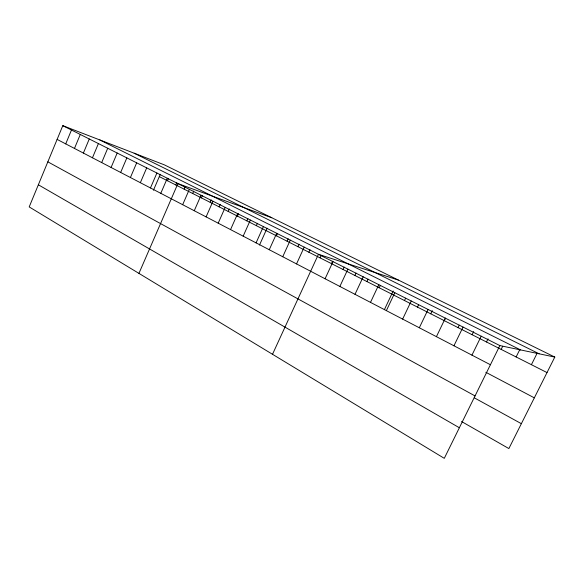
<?xml version="1.0" encoding="UTF-8"?>
<svg xmlns="http://www.w3.org/2000/svg" width="584" height="584" viewBox="0 0 584 584"><rect width="100%" height="100%" fill="white"/><g stroke="black" fill="none" stroke-linecap="round" stroke-linejoin="round"><path stroke-width="0.88" d="M554.8 357.079L164.374 164.863L62.802 125.662L29.2 206.918L444.285 458.338L499.86 345.589L554.8 357.079L508.868 448.57L461.55 421.517M65.722 143.883L71.474 130.02M74.475 148.431L80.293 134.466M83.381 153.066L89.272 138.985M92.454 157.782L98.411 143.584M101.689 162.586L107.719 148.263M111.084 167.469L117.194 153.03M120.662 172.455L126.852 157.892M130.415 177.521L136.678 162.834M140.35 182.69L146.694 167.878M150.475 187.953L156.906 173.01M153.446 190.231L160.323 174.273M160.79 193.319L167.301 178.244M167.469 180.748L168.491 178.383M175.755 184.931L176.791 182.551M138.941 273.385L177.908 183.58L271.794 217.744M184.164 189.187L185.208 186.785M182.668 204.699L189.362 189.347M192.698 193.501L193.757 191.085M194.26 210.729L201.057 195.231M201.371 197.881L202.436 195.443M210.174 202.334L211.255 199.881M206.101 216.89L212.992 201.239M219.117 206.853L220.212 204.378M218.197 223.176L225.19 207.378M228.205 211.444L229.308 208.955M230.549 229.6L237.644 213.642M237.433 216.109L238.476 213.759M246.813 220.847L247.871 218.482M243.17 236.162L250.375 220.051M256.339 225.665L257.413 223.278M256.077 242.878L263.384 226.599M259.508 245.046L267.107 228.161M269.261 249.733L276.692 233.293M276.458 235.834L277.553 233.41M287.072 241.199L288.182 238.754M282.744 256.748L290.292 240.133M297.877 246.66L299.001 244.2M296.541 263.917L304.206 247.134M308.87 252.215L310.009 249.733M272.509 354.291L318.441 254.303L398.376 280.064M320.068 257.873L321.149 255.522M331.464 263.632L332.566 261.26M325.084 278.765L333.004 261.632M343.078 269.501L344.188 267.107M339.866 286.452L347.911 269.129M354.904 275.48L356.028 273.064M354.999 294.321L363.182 276.816M366.949 281.568L368.088 279.137M370.497 302.381L378.819 284.685M379.228 287.773L380.381 285.32M384.389 309.644L393.214 290.978M386.367 310.637L394.835 292.745M404.493 300.541L405.61 298.183M402.639 319.098L411.253 301.008M417.494 307.111L418.626 304.731M419.312 327.77L428.087 309.476M430.751 313.812L432.284 310.615M436.416 336.661L445.344 318.163M444.271 320.645L445.439 318.229M458.068 327.617L459.25 325.178M453.951 345.786L463.046 327.069M472.135 334.734L473.661 331.617M471.945 355.145L481.209 336.209M486.501 341.99L488.041 338.844M501.16 349.4L502.722 346.224M516.125 356.963L519.702 349.758M531.411 364.686L537.054 353.371M134.152 153.198L539.127 353.802M99.784 139.934L520.629 349.933M62.802 125.662L499.86 345.589M159.315 176.623L547.018 372.577M57.115 139.408L490.414 364.744M485.815 372.278L534.331 397.85M47.844 161.834L475.048 395.93M474.252 397.792L521.359 423.685M38.354 184.785L459.36 427.751"/></g></svg>
